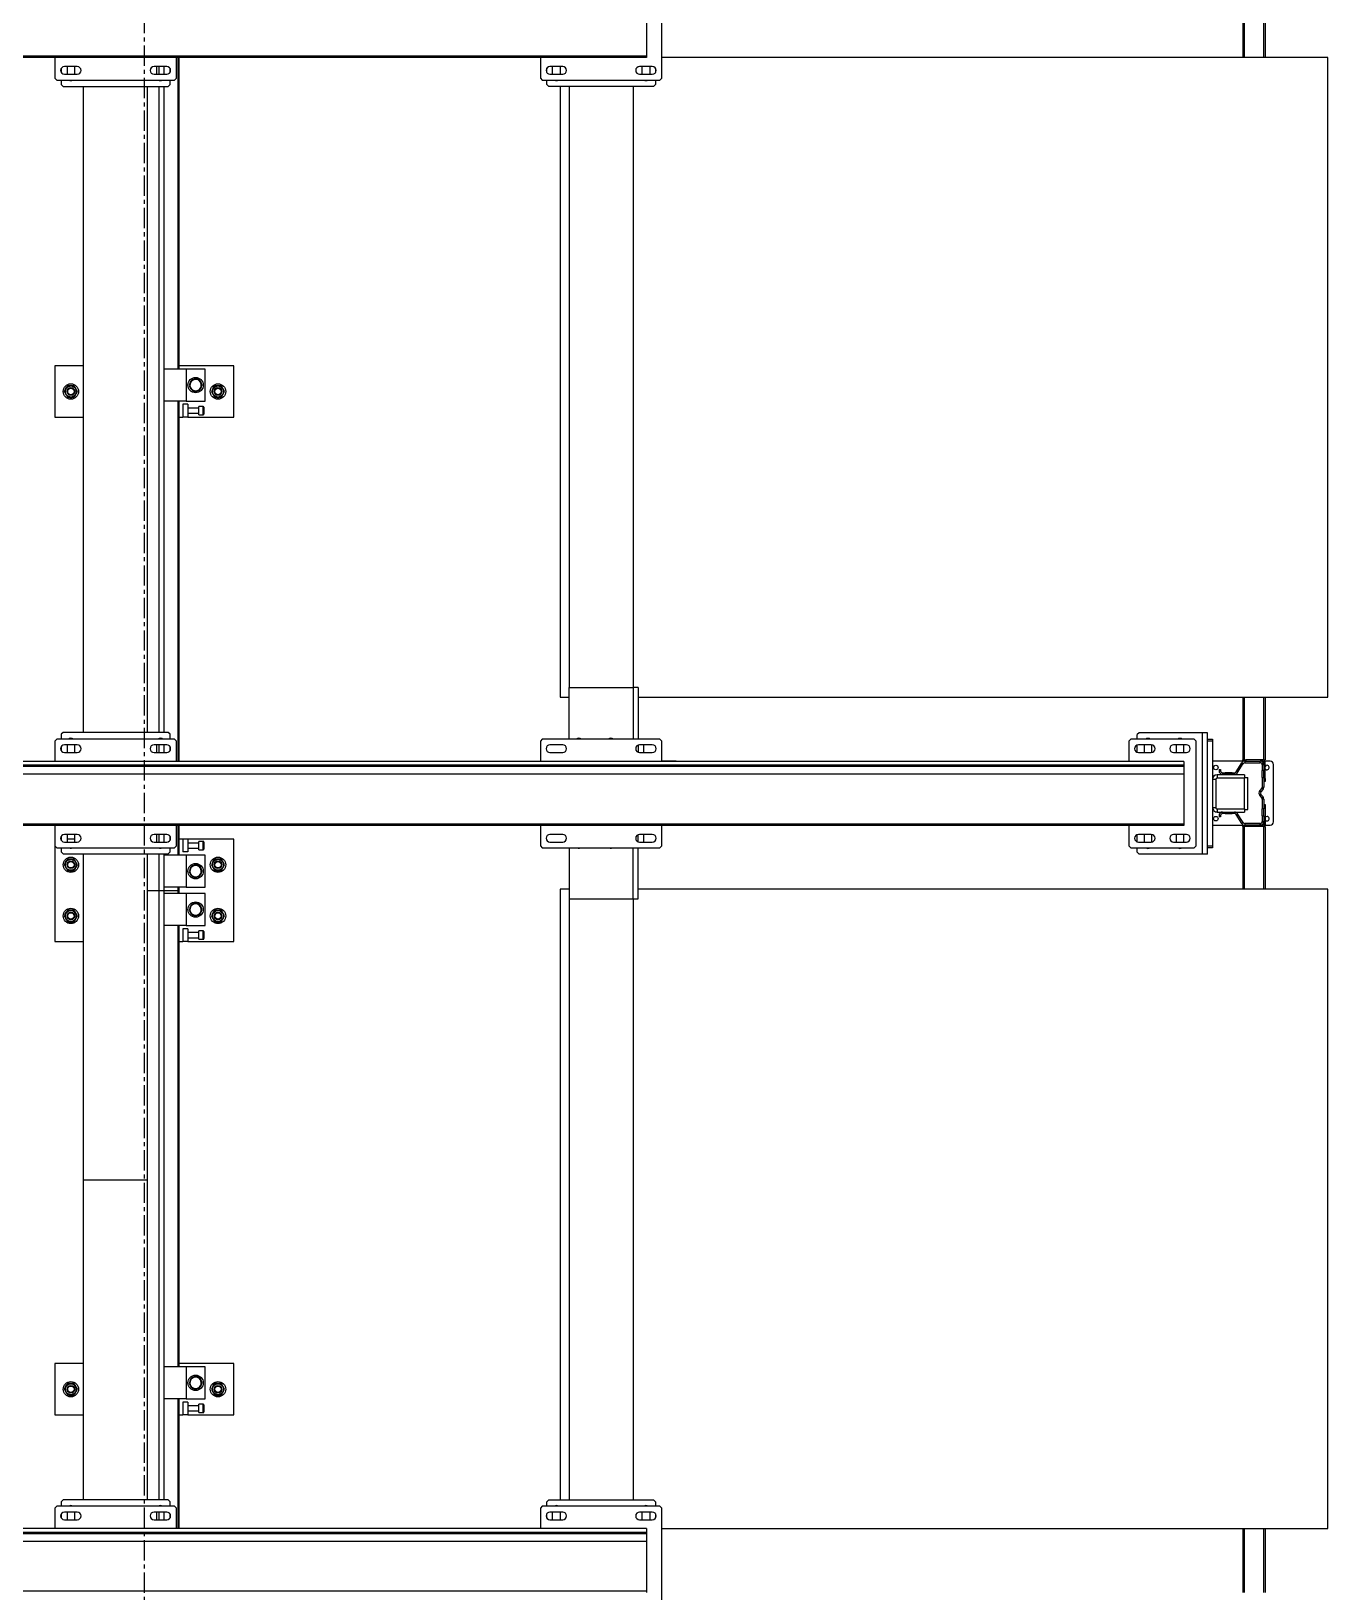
# Model space of a CAD drawing. Header units: millimetres. Extents: x 6622 to 532820, y 3370 to 359312.
# Drawn here: x 462973 to 465000, y 283241 to 285681 of the extents above; entities that cross this region are included whole.
import ezdxf

# ---------------------------------------------------------------- set-up
doc = ezdxf.new("R2010")
doc.units = ezdxf.units.MM
doc.linetypes.add('CENTER', pattern=[50.8, 31.75, -6.35, 6.35, -6.35])

# ---------------------------------------------------------------- blocks, each defined once
blk = doc.blocks.new('A$C6F3A12F4')
at = {"color": 2, "linetype": 'Continuous', "lineweight": 25}
for p, q in [((28985.2, 3700), (28985.2, 2659)), ((29985.2, 3700), (28985.2, 3700)), ((29985.2, 2622.1), (29985.2, 3700)), ((30285.2, 3700), (30285.2, 2622.1)), ((31285.2, 3700), (30285.2, 3700)), ((31285.2, 2659), (31285.2, 3700)), ((30180.2, 3615), (30090.2, 3615)), ((28885.2, 3602), (28985.2, 3602)), ((28885.2, 3599.5), (28985.2, 3599.5)), ((29985.2, 3602), (30083.2, 3602)), ((29985.2, 3599.5), (30083.2, 3599.5)), ((30083.2, 3599.5), (30083.2, 3602)), ((30083.2, 3599), (30083.2, 3599.5)), ((30085.2, 3599), (30083.2, 3599)), ((30083.2, 3599), (30083.2, 3572)), ((30085.2, 3610), (30085.2, 3601.8)), ((30085.2, 3599), (30085.2, 3594.5)), ((30087.7, 3594.5), (30085.2, 3594.5)), ((30085.2, 3570.1), (30085.2, 3594.5)), ((30086.2, 3602), (30086.2, 3600)), ((30112.2, 3602), (30086.2, 3602)), ((30090.7, 3600), (30086.2, 3600)), ((30087.7, 3570.1), (30087.7, 3594.5)), ((30090.7, 3600), (30090.7, 3597.5)), ((30090.7, 3600), (30099.8, 3600)), ((30090.7, 3597.5), (30099.8, 3597.5)), ((30099.8, 3600), (30099.8, 3597.5)), ((30110.6, 3600), (30099.8, 3600)), ((30110.6, 3597.5), (30099.8, 3597.5)), ((30110.6, 3597.5), (30110.6, 3600)), ((30110.6, 3600), (30125.8, 3600)), ((30110.6, 3597.5), (30125.8, 3597.5)), ((30112.2, 3600), (30112.2, 3602)), ((30112.2, 3602), (30117.2, 3602)), ((30117.2, 3602), (30117.2, 3600)), ((30125.8, 3597.5), (30125.8, 3600)), ((30129.2, 3598.8), (30127.6, 3596.8)), ((30127.6, 3596.8), (30131.8, 3593.5)), ((30129.2, 3598.8), (30133.3, 3595.5)), ((30131.8, 3593.5), (30133.3, 3595.5)), ((30137.1, 3595.5), (30141.2, 3598.8)), ((30137.1, 3595.5), (30138.6, 3593.5)), ((30138.6, 3593.5), (30142.8, 3596.8)), ((30142.8, 3596.8), (30141.2, 3598.8)), ((30144.6, 3600), (30144.6, 3597.5)), ((30144.6, 3600), (30159.8, 3600)), ((30144.6, 3597.5), (30159.8, 3597.5)), ((30153.2, 3600), (30153.2, 3602)), ((30153.2, 3602), (30158.2, 3602)), ((30158.2, 3602), (30158.2, 3600)), ((30158.2, 3602), (30184.2, 3602)), ((30159.8, 3600), (30159.8, 3597.5)), ((30170.6, 3600), (30159.8, 3600)), ((30170.6, 3597.5), (30159.8, 3597.5)), ((30170.6, 3600), (30179.7, 3600)), ((30170.6, 3597.5), (30170.6, 3600)), ((30170.6, 3597.5), (30179.7, 3597.5)), ((30179.7, 3600), (30184.2, 3600)), ((30179.7, 3597.5), (30179.7, 3600)), ((30185.2, 3594.5), (30182.7, 3594.5)), ((30182.7, 3594.5), (30182.7, 3570.1)), ((30184.2, 3600), (30184.2, 3602)), ((30185.2, 3601.8), (30185.2, 3610)), ((30187.2, 3599), (30185.2, 3599)), ((30185.2, 3599), (30185.2, 3594.5)), ((30185.2, 3594.5), (30185.2, 3570.1)), ((30187.2, 3599.5), (30187.2, 3602)), ((30187.2, 3602), (30285.2, 3602)), ((30187.2, 3599), (30187.2, 3599.5)), ((30187.2, 3599.5), (30285.2, 3599.5)), ((30187.2, 3599), (30187.2, 3572)), ((31285.2, 3602), (31385.2, 3602)), ((31285.2, 3599.5), (31385.2, 3599.5)), ((28885.2, 3569.5), (28985.2, 3569.5)), ((28885.2, 3567), (28985.2, 3567)), ((29985.2, 3569.5), (30083.2, 3569.5)), ((29985.2, 3567), (30083.2, 3567)), ((30083.2, 3572), (30085.2, 3572)), ((30083.2, 3567), (30083.2, 3572)), ((30085.2, 3567), (30083.2, 3567)), ((30085.2, 3570.1), (30085.2, 3567)), ((30085.2, 3570.1), (30087.7, 3570.1)), ((30085.2, 3567), (30085.2, 3520)), ((30089.1, 3567.5), (30087.8, 3565.4)), ((30101.8, 3556.9), (30087.8, 3565.4)), ((30103.1, 3559), (30089.1, 3567.5)), ((30106.7, 3569.9), (30111.7, 3569.9)), ((30106.7, 3569.9), (30106.7, 3526.9)), ((30160.7, 3574.9), (30110.7, 3574.9)), ((30110.7, 3569.9), (30110.7, 3574.9)), ((30160.7, 3569.9), (30110.7, 3569.9)), ((30111.7, 3569.9), (30111.7, 3526.9)), ((30159.7, 3526.9), (30159.7, 3569.9)), ((30159.7, 3569.9), (30164.7, 3569.9)), ((30160.7, 3569.9), (30160.7, 3574.9)), ((30164.7, 3526.9), (30164.7, 3569.9)), ((30181.3, 3567.5), (30167.3, 3559)), ((30182.6, 3565.4), (30168.6, 3556.9)), ((30182.6, 3565.4), (30181.3, 3567.5)), ((30182.7, 3570.1), (30185.2, 3570.1)), ((30185.2, 3572), (30187.2, 3572)), ((30185.2, 3567), (30185.2, 3570.1)), ((30187.2, 3567), (30185.2, 3567)), ((30185.2, 3520), (30185.2, 3567)), ((30187.2, 3572), (30187.2, 3567)), ((30187.2, 3569.5), (30285.2, 3569.5)), ((30187.2, 3567), (30285.2, 3567)), ((31285.2, 3569.5), (31385.2, 3569.5)), ((31285.2, 3567), (31385.2, 3567)), ((30101.8, 3556.9), (30103.1, 3559)), ((30105.7, 3554.3), (30103.2, 3554.3)), ((30103.2, 3550.3), (30103.2, 3554.3)), ((30105.7, 3550.3), (30103.2, 3550.3)), ((30103.2, 3550.3), (30103.2, 3539.5)), ((30103.2, 3539.5), (30105.7, 3539.5)), ((30103.2, 3535.5), (30103.2, 3539.5)), ((30105.7, 3550.3), (30105.7, 3554.3)), ((30105.7, 3550.3), (30105.7, 3539.5)), ((30105.7, 3535.5), (30105.7, 3539.5)), ((30167.2, 3554.3), (30164.7, 3554.3)), ((30167.2, 3550.3), (30164.7, 3550.3)), ((30164.7, 3539.5), (30167.2, 3539.5)), ((30167.2, 3554.3), (30167.2, 3550.3)), ((30167.2, 3539.5), (30167.2, 3550.3)), ((30167.2, 3539.5), (30167.2, 3535.5)), ((30167.3, 3559), (30168.6, 3556.9)), ((30050.7, 3511.9), (30050.7, 3519.9)), ((30050.7, 3519.9), (30053.7, 3519.9)), ((30053.7, 3519.9), (30053.7, 3511.9)), ((30053.7, 3519.9), (30217.7, 3519.9)), ((30098.2, 3530), (30098.2, 3532.5)), ((30098.2, 3532.5), (30100.2, 3532.5)), ((30098.2, 3530), (30100.2, 3530)), ((30100.2, 3530), (30100.2, 3532.5)), ((30103.2, 3535.5), (30105.7, 3535.5)), ((30106.7, 3526.9), (30111.7, 3526.9)), ((30113.7, 3524.9), (30113.7, 3519.9)), ((30113.7, 3524.9), (30157.7, 3524.9)), ((30157.7, 3519.9), (30157.7, 3524.9)), ((30159.7, 3526.9), (30164.7, 3526.9)), ((30164.7, 3535.5), (30167.2, 3535.5)), ((30170.2, 3532.5), (30170.2, 3530)), ((30170.2, 3532.5), (30172.2, 3532.5)), ((30170.2, 3530), (30172.2, 3530)), ((30172.2, 3532.5), (30172.2, 3530)), ((30217.7, 3511.9), (30217.7, 3519.9)), ((30217.7, 3519.9), (30220.7, 3519.9)), ((30220.7, 3519.9), (30220.7, 3511.9)), ((30230.7, 3511.9), (30040.7, 3511.9)), ((30040.7, 3511.9), (30040.7, 3503.9)), ((30040.7, 3503.9), (30040.7, 3404.9)), ((30230.7, 3503.9), (30040.7, 3503.9)), ((30053.7, 3494), (30050.7, 3491)), ((30050.7, 3491), (30050.7, 3392)), ((30217.7, 3494), (30053.7, 3494)), ((30220.7, 3491), (30217.7, 3494)), ((30220.7, 3392), (30220.7, 3491)), ((30230.7, 3511.9), (30230.7, 3503.9)), ((30230.7, 3503.9), (30230.7, 3404.9)), ((30059.7, 3479), (30059.7, 3459)), ((30071.7, 3474.9), (30059.7, 3474.9)), ((30071.7, 3459), (30071.7, 3479)), ((30085.7, 3475), (30085.7, 225)), ((30085.7, 3475), (30091.1, 3475)), ((30091.1, 225), (30091.1, 3475)), ((30091.1, 3475), (30093.7, 3475)), ((30093.7, 3475), (30093.7, 225)), ((30093.7, 3475), (30105.7, 3475)), ((30105.7, 3475), (30105.7, 225)), ((30105.7, 3475), (30183.1, 3475)), ((30183.1, 225), (30183.1, 3475)), ((30183.1, 3475), (30185.7, 3475)), ((30185.7, 3475), (30185.7, 225)), ((30199.7, 3479), (30199.7, 3459)), ((30211.7, 3474.9), (30199.7, 3474.9)), ((30211.7, 3459), (30211.7, 3479)), ((30059.7, 3462.9), (30071.7, 3462.9)), ((30199.7, 3462.9), (30211.7, 3462.9)), ((30059.7, 3424), (30059.7, 3404)), ((30071.6, 3424.9), (30059.8, 3424.9)), ((30071.7, 3404), (30071.7, 3424)), ((30199.7, 3424), (30199.7, 3404)), ((30211.6, 3424.9), (30199.8, 3424.9)), ((30211.7, 3404), (30211.7, 3424)), ((30040.7, 3404.9), (30043.7, 3401.9)), ((30050.7, 3401.9), (30043.7, 3401.9)), ((30050.7, 3392), (30053.7, 3389)), ((30059.7, 3412.9), (30071.7, 3412.9)), ((30071.3, 3401.9), (30060.1, 3401.9)), ((30199.7, 3412.9), (30211.7, 3412.9)), ((30211.3, 3401.9), (30200.1, 3401.9)), ((30217.7, 3389), (30220.7, 3392)), ((30227.7, 3401.9), (30220.7, 3401.9)), ((30227.7, 3401.9), (30230.7, 3404.9)), ((30053.7, 3389), (30085.7, 3389)), ((30185.7, 3389), (30217.7, 3389)), ((30085.2, 2680), (30085.2, 2659)), ((29017.2, 2659), (28853.2, 2659)), ((28999.2, 2644), (28999.2, 2624)), ((28999.2, 2640.1), (29011.2, 2640.1)), ((29002, 2649.1), (29008.4, 2649.1)), ((29011.2, 2624), (29011.2, 2644)), ((29020.2, 2656), (29017.2, 2659)), ((29020.2, 2472), (29020.2, 2656)), ((29020.2, 2649.1), (29027.2, 2649.1)), ((29030.2, 2646.1), (29027.2, 2649.1)), ((29030.2, 2646.1), (29030.2, 2482.1)), ((30053.7, 2659), (30050.7, 2656)), ((30050.7, 2656), (30050.7, 2472)), ((30085.7, 2659), (30053.7, 2659)), ((30059.7, 2644), (30059.7, 2624)), ((30071.7, 2624), (30071.7, 2644)), ((30217.7, 2659), (30185.7, 2659)), ((30199.7, 2644), (30199.7, 2624)), ((30211.7, 2624), (30211.7, 2644)), ((30220.7, 2656), (30217.7, 2659)), ((30220.7, 2472), (30220.7, 2656)), ((31243.2, 2649.1), (31240.2, 2646.1)), ((31240.2, 2482.1), (31240.2, 2646.1)), ((31243.2, 2649.1), (31250.2, 2649.1)), ((31253.2, 2659), (31250.2, 2656)), ((31250.2, 2656), (31250.2, 2472)), ((31417.2, 2659), (31253.2, 2659)), ((31259.2, 2644), (31259.2, 2624)), ((31259.2, 2640.1), (31271.2, 2640.1)), ((31262, 2649.1), (31268.4, 2649.1)), ((31271.2, 2624), (31271.2, 2644)), ((28905.2, 2635), (28982.6, 2635)), ((28982.6, 1065), (28982.6, 2635)), ((28982.6, 2635), (28985.2, 2635)), ((28985.2, 2635), (28985.2, 1065)), ((29011.2, 2628.1), (28999.2, 2628.1)), ((29030.2, 2614.1), (29970.2, 2614.1)), ((29970.2, 2622.1), (29970.2, 2614.1)), ((29970.2, 2622.1), (30050.7, 2622.1)), ((29970.2, 2614.1), (30050.7, 2614.1)), ((29970.2, 2514.1), (29970.2, 2614.1)), ((30059.7, 2630.1), (30071.7, 2630.1)), ((30060, 2622.1), (30071.4, 2622.1)), ((30199.7, 2630.1), (30211.7, 2630.1)), ((30211.4, 2622.1), (30200, 2622.1)), ((30300.2, 2622.1), (30220.7, 2622.1)), ((30300.2, 2614.1), (30220.7, 2614.1)), ((30300.2, 2614.1), (30300.2, 2622.1)), ((30300.2, 2514.1), (30300.2, 2614.1)), ((30300.2, 2614.1), (31240.2, 2614.1)), ((31271.2, 2628.1), (31259.2, 2628.1)), ((31285.2, 2635), (31285.2, 1065)), ((31285.2, 2635), (31290.6, 2635)), ((31290.6, 1065), (31290.6, 2635)), ((31290.6, 2635), (31293.2, 2635)), ((31293.2, 2635), (31293.2, 1065)), ((31293.2, 2635), (31305.2, 2635)), ((31305.2, 2635), (31305.2, 1065)), ((31305.2, 2635), (31382.6, 2635)), ((31382.6, 1065), (31382.6, 2635)), ((31382.6, 2635), (31385.2, 2635)), ((29030.2, 2514.1), (29970.2, 2514.1)), ((30050.7, 2514.1), (29970.2, 2514.1)), ((29985.2, 2500), (29985.2, 2514.1)), ((30220.7, 2514.1), (30300.2, 2514.1)), ((30285.2, 2514.1), (30285.2, 2500)), ((30300.2, 2514.1), (31240.2, 2514.1)), ((28999.2, 2504), (28999.2, 2484)), ((28999.2, 2500.1), (29011.2, 2500.1)), ((28999.2, 2500), (29011.2, 2500)), ((29011.2, 2484), (29011.2, 2504)), ((29030.2, 2500), (29985.2, 2500)), ((30059.7, 2504), (30059.7, 2484)), ((30071.7, 2484), (30071.7, 2504)), ((30199.7, 2504), (30199.7, 2484)), ((30211.7, 2484), (30211.7, 2504)), ((30285.2, 2500), (31240.2, 2500)), ((31259.2, 2504), (31259.2, 2484)), ((31259.2, 2500.1), (31271.2, 2500.1)), ((31259.2, 2500), (31271.2, 2500)), ((31271.2, 2484), (31271.2, 2504)), ((28985.2, 2469), (29017.2, 2469)), ((29011.2, 2488.1), (28999.2, 2488.1)), ((29008.7, 2479.1), (29001.7, 2479.1)), ((29017.2, 2469), (29020.2, 2472)), ((29027.2, 2479.1), (29020.2, 2479.1)), ((29027.2, 2479.1), (29030.2, 2482.1)), ((30050.7, 2472), (30053.7, 2469)), ((30053.7, 2469), (30085.7, 2469)), ((30185.7, 2469), (30217.7, 2469)), ((30217.7, 2469), (30220.7, 2472)), ((31240.2, 2482.1), (31243.2, 2479.1)), ((31250.2, 2479.1), (31243.2, 2479.1)), ((31250.2, 2472), (31253.2, 2469)), ((31253.2, 2469), (31285.2, 2469)), ((31271.2, 2488.1), (31259.2, 2488.1)), ((31268.7, 2479.1), (31261.7, 2479.1)), ((29547.2, 1990), (29467.2, 1990)), ((29467.2, 1990), (29467.2, 1904)), ((29547.2, 1918), (29547.2, 1990)), ((30207.2, 1990), (30207.2, 1918)), ((30367.2, 1990), (30207.2, 1990)), ((30367.2, 1918), (30367.2, 1990)), ((31027.2, 1990), (31027.2, 1904)), ((31107.2, 1990), (31027.2, 1990)), ((31107.2, 1918), (31107.2, 1990)), ((29516.7, 1965), (29516.2, 1965)), ((29516.6, 1963.2), (29516.2, 1963.2)), ((29516.3, 1962.2), (29516.6, 1963.2)), ((30256.8, 1965), (30256.2, 1965)), ((30256.6, 1963.2), (30256.2, 1963.2)), ((30256.3, 1962.2), (30256.6, 1963.2)), ((30336.8, 1965), (30336.2, 1965)), ((30336.6, 1963.2), (30336.2, 1963.2)), ((30336.3, 1962.2), (30336.6, 1963.2)), ((31076.8, 1965), (31076.2, 1965)), ((31076.6, 1963.2), (31076.2, 1963.2)), ((31076.3, 1962.2), (31076.6, 1963.2)), ((29522.2, 1945), (29472.2, 1945)), ((29472.2, 1945), (29472.2, 1915)), ((29492.2, 1937.3), (29488, 1934.4)), ((29496.4, 1940.2), (29492.2, 1937.3)), ((29501, 1938), (29496.4, 1940.2)), ((29505.7, 1935.8), (29501, 1938)), ((29506.8, 1930), (29506.1, 1930)), ((29506.6, 1928.2), (29506.2, 1928.2)), ((29506.4, 1927.4), (29506.6, 1928.2)), ((29522.2, 1915), (29522.2, 1945)), ((29530.7, 1942), (29530.7, 1935)), ((29543.7, 1942), (29530.7, 1942)), ((29543.7, 1935), (29530.7, 1935)), ((29531.7, 1943), (29542.7, 1943)), ((29533.2, 1935), (29533.2, 1918)), ((29541.2, 1918), (29541.2, 1935)), ((29543.7, 1935), (29543.7, 1942)), ((30210.7, 1942), (30210.7, 1935)), ((30223.7, 1942), (30210.7, 1942)), ((30223.7, 1935), (30210.7, 1935)), ((30211.7, 1943), (30222.7, 1943)), ((30213.2, 1935), (30213.2, 1918)), ((30221.2, 1918), (30221.2, 1935)), ((30223.7, 1935), (30223.7, 1942)), ((30282.2, 1945), (30232.2, 1945)), ((30232.2, 1945), (30232.2, 1915)), ((30252.2, 1937.3), (30248, 1934.4)), ((30256.4, 1940.2), (30252.2, 1937.3)), ((30261, 1938), (30256.4, 1940.2)), ((30265.7, 1935.8), (30261, 1938)), ((30266.7, 1930), (30266.1, 1930)), ((30266.6, 1928.2), (30266.2, 1928.2)), ((30266.4, 1927.4), (30266.6, 1928.2)), ((30282.2, 1915), (30282.2, 1945)), ((30342.2, 1945), (30292.2, 1945)), ((30292.2, 1945), (30292.2, 1915)), ((30312.2, 1937.3), (30308, 1934.4)), ((30316.4, 1940.2), (30312.2, 1937.3)), ((30321, 1938), (30316.4, 1940.2)), ((30325.6, 1935.8), (30321, 1938)), ((30326.8, 1930), (30326.1, 1930)), ((30326.6, 1928.2), (30326.2, 1928.2)), ((30326.4, 1927.4), (30326.6, 1928.2)), ((30342.2, 1915), (30342.2, 1945)), ((30350.7, 1942), (30350.7, 1935)), ((30363.7, 1942), (30350.7, 1942)), ((30363.7, 1935), (30350.7, 1935)), ((30351.7, 1943), (30362.7, 1943)), ((30353.2, 1935), (30353.2, 1918)), ((30361.2, 1918), (30361.2, 1935)), ((30363.7, 1935), (30363.7, 1942)), ((31082.2, 1945), (31032.2, 1945)), ((31032.2, 1945), (31032.2, 1915)), ((31052.2, 1937.3), (31048, 1934.4)), ((31056.4, 1940.2), (31052.2, 1937.3)), ((31061, 1938), (31056.4, 1940.2)), ((31065.6, 1935.8), (31061, 1938)), ((31066.8, 1930), (31066.1, 1930)), ((31066.6, 1928.2), (31066.2, 1928.2)), ((31066.4, 1927.4), (31066.6, 1928.2)), ((31082.2, 1915), (31082.2, 1945)), ((31090.7, 1942), (31090.7, 1935)), ((31103.7, 1942), (31090.7, 1942)), ((31103.7, 1935), (31090.7, 1935)), ((31091.7, 1943), (31102.7, 1943)), ((31093.2, 1935), (31093.2, 1918)), ((31101.2, 1918), (31101.2, 1935)), ((31103.7, 1935), (31103.7, 1942)), ((28985.2, 1904), (29472.2, 1904)), ((29472.2, 1915), (29472.2, 1880.2)), ((29472.2, 1915), (29522.2, 1915)), ((29488.8, 1924.2), (29493.4, 1922)), ((29493.4, 1922), (29498, 1919.8)), ((29498, 1919.8), (29502.2, 1922.7)), ((29502.2, 1922.7), (29506.4, 1925.6)), ((29522.2, 1915), (29522.2, 1880.2)), ((29522.2, 1904), (30085.7, 1904)), ((29527.2, 1918), (29527.2, 1910)), ((29527.2, 1918), (29547.2, 1918)), ((29527.2, 1910), (29547.2, 1910)), ((29547.2, 1918), (29547.2, 1910)), ((29547.2, 1904), (29547.2, 1910)), ((30185.7, 1904), (30232.2, 1904)), ((30207.2, 1918), (30207.2, 1910)), ((30207.2, 1918), (30227.2, 1918)), ((30207.2, 1910), (30207.2, 1904)), ((30207.2, 1910), (30227.2, 1910)), ((30227.2, 1918), (30227.2, 1910)), ((30232.2, 1915), (30232.2, 1880.2)), ((30232.2, 1915), (30282.2, 1915)), ((30248.7, 1924.2), (30253.4, 1922)), ((30253.4, 1922), (30258, 1919.8)), ((30258, 1919.8), (30262.2, 1922.7)), ((30262.2, 1922.7), (30266.4, 1925.6)), ((30282.2, 1915), (30282.2, 1880.2)), ((30282.2, 1904), (30287.2, 1904)), ((30287.2, 1904), (30292.2, 1904)), ((30287.2, 1902.7), (30287.2, 1904)), ((30292.2, 1915), (30342.2, 1915)), ((30292.2, 1915), (30292.2, 1880.2)), ((30308.8, 1924.2), (30313.4, 1922)), ((30313.4, 1922), (30318, 1919.8)), ((30318, 1919.8), (30322.2, 1922.7)), ((30322.2, 1922.7), (30326.4, 1925.6)), ((30342.2, 1915), (30342.2, 1880.2)), ((30342.2, 1904), (31032.2, 1904)), ((30347.2, 1918), (30367.2, 1918)), ((30347.2, 1918), (30347.2, 1910)), ((30347.2, 1910), (30367.2, 1910)), ((30367.2, 1918), (30367.2, 1910)), ((30367.2, 1904), (30367.2, 1910)), ((31032.2, 1915), (31032.2, 1880.2)), ((31032.2, 1915), (31082.2, 1915)), ((31048.8, 1924.2), (31053.4, 1922)), ((31053.4, 1922), (31058, 1919.8)), ((31058, 1919.8), (31062.2, 1922.7)), ((31062.2, 1922.7), (31066.4, 1925.6)), ((31082.2, 1915), (31082.2, 1880.2)), ((31082.2, 1904), (31285.2, 1904)), ((31087.2, 1918), (31087.2, 1910)), ((31087.2, 1918), (31107.2, 1918)), ((31087.2, 1910), (31107.2, 1910)), ((31107.2, 1918), (31107.2, 1910)), ((31107.2, 1904), (31107.2, 1910)), ((29472.2, 1902.7), (28985.2, 1902.7)), ((29017.2, 1900), (28985.2, 1900)), ((28999.2, 1885), (28999.2, 1865)), ((29011.2, 1881), (28999.2, 1881)), ((28999.2, 1880.2), (29011.2, 1880.2)), ((29008.5, 1890), (29001.9, 1890)), ((29011.2, 1865), (29011.2, 1885)), ((29020.2, 1897), (29017.2, 1900)), ((29020.2, 1713), (29020.2, 1897)), ((29027.2, 1890), (29020.2, 1890)), ((29030.2, 1887), (29027.2, 1890)), ((29030.2, 1723), (29030.2, 1887)), ((29030.2, 1880.2), (30040.2, 1880.2)), ((30085.7, 1902.7), (29522.2, 1902.7)), ((30043.2, 1890), (30040.2, 1887)), ((30040.2, 1887), (30040.2, 1723)), ((30050.7, 1890), (30043.2, 1890)), ((30053.7, 1900), (30050.7, 1897)), ((30050.7, 1897), (30050.7, 1713)), ((30085.7, 1900), (30053.7, 1900)), ((30059.7, 1885), (30059.7, 1865)), ((30071.7, 1881), (30059.7, 1881)), ((30059.7, 1880.2), (30071.7, 1880.2)), ((30069, 1890), (30062.4, 1890)), ((30071.7, 1865), (30071.7, 1885)), ((30232.2, 1902.7), (30185.7, 1902.7)), ((30217.7, 1900), (30185.7, 1900)), ((30199.7, 1885), (30199.7, 1865)), ((30211.7, 1881), (30199.7, 1881)), ((30199.7, 1880.2), (30211.7, 1880.2)), ((30209, 1890), (30202.4, 1890)), ((30211.7, 1865), (30211.7, 1885)), ((30220.7, 1897), (30217.7, 1900)), ((30220.7, 1713), (30220.7, 1897)), ((30227.2, 1890), (30220.7, 1890)), ((30230.2, 1887), (30227.2, 1890)), ((30230.2, 1723), (30230.2, 1887)), ((30230.2, 1880.2), (30287.2, 1880.2)), ((30292.2, 1902.7), (30282.2, 1902.7)), ((30287.2, 1880.2), (30287.2, 1902.7)), ((30287.2, 1880.2), (31240.2, 1880.2)), ((30287.2, 1872.8), (30287.2, 1880.2)), ((31032.2, 1902.7), (30342.2, 1902.7)), ((31285.2, 1902.7), (31082.2, 1902.7)), ((31243.2, 1890), (31240.2, 1887)), ((31240.2, 1887), (31240.2, 1723)), ((31250.2, 1890), (31243.2, 1890)), ((31253.2, 1900), (31250.2, 1897)), ((31250.2, 1897), (31250.2, 1713)), ((31285.2, 1900), (31253.2, 1900)), ((31259.2, 1885), (31259.2, 1865)), ((31271.2, 1881), (31259.2, 1881)), ((31259.2, 1880.2), (31271.2, 1880.2)), ((31268.5, 1890), (31261.9, 1890)), ((31271.2, 1865), (31271.2, 1885)), ((29011.2, 1872.8), (28999.2, 1872.8)), ((28999.2, 1869), (29011.2, 1869)), ((29020.8, 1872.8), (29020.2, 1872.8)), ((30040.2, 1872.8), (29030.2, 1872.8)), ((30040.2, 1855), (29030.2, 1855)), ((30050.7, 1872.8), (30049.6, 1872.8)), ((30071.7, 1872.8), (30059.7, 1872.8)), ((30059.7, 1869), (30071.7, 1869)), ((30211.7, 1872.8), (30199.7, 1872.8)), ((30199.7, 1869), (30211.7, 1869)), ((30220.8, 1872.8), (30220.7, 1872.8)), ((31240.2, 1872.8), (30230.2, 1872.8)), ((30740.2, 1855), (30230.2, 1855)), ((30287.2, 1855), (30287.2, 1872.8)), ((30740.2, 1855), (30740.2, 1755)), ((31240.2, 1855), (30740.2, 1855)), ((31250.2, 1872.8), (31249.6, 1872.8)), ((31271.2, 1872.8), (31259.2, 1872.8)), ((31259.2, 1869), (31271.2, 1869)), ((28999.2, 1745), (28999.2, 1725)), ((29011.2, 1741), (28999.2, 1741)), ((29011.2, 1725), (29011.2, 1745)), ((30040.2, 1755), (29030.2, 1755)), ((29467.2, 1755), (29467.2, 1710)), ((29516.7, 1735), (29516.2, 1735)), ((29516.6, 1733.2), (29516.2, 1733.2)), ((29516.3, 1732.2), (29516.6, 1733.2)), ((29547.2, 1710), (29547.2, 1755)), ((30059.7, 1745), (30059.7, 1725)), ((30071.7, 1741), (30059.7, 1741)), ((30071.7, 1725), (30071.7, 1745)), ((30199.7, 1745), (30199.7, 1725)), ((30211.7, 1741), (30199.7, 1741)), ((30207.2, 1741), (30207.2, 1729)), ((30211.7, 1725), (30211.7, 1745)), ((30740.2, 1755), (30230.2, 1755)), ((30256.8, 1735), (30256.2, 1735)), ((30256.6, 1733.2), (30256.2, 1733.2)), ((30256.3, 1732.2), (30256.6, 1733.2)), ((30336.8, 1735), (30336.2, 1735)), ((30336.6, 1733.2), (30336.2, 1733.2)), ((30336.3, 1732.2), (30336.6, 1733.2)), ((30367.2, 1710), (30367.2, 1755)), ((31240.2, 1755), (30740.2, 1755)), ((31027.2, 1755), (31027.2, 1710)), ((31076.8, 1735), (31076.2, 1735)), ((31076.6, 1733.2), (31076.2, 1733.2)), ((31076.3, 1732.2), (31076.6, 1733.2)), ((31107.2, 1710), (31107.2, 1755)), ((31259.2, 1745), (31259.2, 1725)), ((31271.2, 1741), (31259.2, 1741)), ((31271.2, 1725), (31271.2, 1745)), ((28985.2, 1710), (29017.2, 1710)), ((28999.2, 1729), (29011.2, 1729)), ((29001.9, 1720), (29008.5, 1720)), ((29017.2, 1710), (29020.2, 1713)), ((29020.2, 1720), (29027.2, 1720)), ((29027.2, 1720), (29030.2, 1723)), ((29467.2, 1710), (29547.2, 1710)), ((30040.2, 1723), (30043.2, 1720)), ((30043.2, 1720), (30050.7, 1720)), ((30050.7, 1713), (30053.7, 1710)), ((30053.7, 1710), (30085.7, 1710)), ((30059.7, 1729), (30071.7, 1729)), ((30062.4, 1720), (30069, 1720)), ((30185.7, 1710), (30217.7, 1710)), ((30199.7, 1729), (30211.7, 1729)), ((30202.4, 1720), (30209, 1720)), ((30207.2, 1720), (30207.2, 1719.2)), ((30217.7, 1710), (30220.7, 1713)), ((30217.7, 1710), (30367.2, 1710)), ((30220.7, 1720), (30227.2, 1720)), ((30227.2, 1720), (30230.2, 1723)), ((31027.2, 1710), (31107.2, 1710)), ((31240.2, 1723), (31243.2, 1720)), ((31243.2, 1720), (31250.2, 1720)), ((31250.2, 1713), (31253.2, 1710)), ((31253.2, 1710), (31285.2, 1710)), ((31259.2, 1729), (31271.2, 1729)), ((31261.9, 1720), (31268.5, 1720))]:
    blk.add_line(p, q, dxfattribs=at)
at = {"color": 2, "linetype": 'Continuous', "lineweight": 25, "flags": 128}
for points in [[(29516.7, 1965), (29516.6, 1966.9), (29516.3, 1967.9)], [(30256.8, 1965), (30256.6, 1966.9), (30256.3, 1967.9)], [(30336.8, 1965), (30336.6, 1966.9), (30336.3, 1967.9)], [(31076.8, 1965), (31076.6, 1966.9), (31076.3, 1967.9)], [(29516.7, 1735), (29516.6, 1736.9), (29516.3, 1737.9)], [(30256.8, 1735), (30256.6, 1736.9), (30256.3, 1737.9)], [(30336.8, 1735), (30336.6, 1736.9), (30336.3, 1737.9)], [(31076.8, 1735), (31076.6, 1736.9), (31076.3, 1737.9)]]:
    blk.add_lwpolyline(points, dxfattribs=at)
at = {"color": 2, "linetype": 'Continuous', "lineweight": 25}
for centre, radius in [((30095.2, 3525), 3.5), ((30175.2, 3525), 3.5), ((29507.2, 1965), 12), ((30247.2, 1965), 12), ((30327.2, 1965), 12), ((31067.2, 1965), 12), ((29507.2, 1965), 8.62), ((29507.2, 1965), 6), ((29507.2, 1965), 5), ((30247.2, 1965), 8.62), ((30247.2, 1965), 6), ((30247.2, 1965), 5), ((30327.2, 1965), 8.62), ((30327.2, 1965), 6), ((30327.2, 1965), 5), ((31067.2, 1965), 8.63), ((31067.2, 1965), 6), ((31067.2, 1965), 5), ((29497.2, 1930), 12), ((30257.2, 1930), 12), ((30317.2, 1930), 12), ((31057.2, 1930), 12), ((29507.2, 1735), 12), ((29507.2, 1735), 8.62), ((29507.2, 1735), 6), ((29507.2, 1735), 5), ((30247.2, 1735), 12), ((30247.2, 1735), 8.62), ((30247.2, 1735), 6), ((30247.2, 1735), 5), ((30327.2, 1735), 12), ((30327.2, 1735), 8.62), ((30327.2, 1735), 6), ((30327.2, 1735), 5), ((31067.2, 1735), 12), ((31067.2, 1735), 8.62), ((31067.2, 1735), 6), ((31067.2, 1735), 5)]:
    blk.add_circle(centre, radius, dxfattribs=at)
for centre, radius, start, end in [((30090.2, 3610), 5, 90, 180), ((30180.2, 3610), 5, 0, 90), ((30086.2, 3599), 3, 90, 180), ((30086.2, 3599), 1, 90, 180), ((30090.7, 3594.5), 5.5, 90, 180), ((30090.7, 3594.5), 3, 90, 180), ((30095.2, 3605), 3.5, 301.0027, 180), ((30095.2, 3605), 3.5, 180, 238.9973), ((30125.8, 3594.5), 5.5, 51.3402, 90), ((30125.8, 3594.5), 3, 51.3402, 90), ((30135.2, 3597.8), 5.5, 231.3402, 308.6598), ((30135.2, 3597.8), 3, 231.3402, 308.6598), ((30144.6, 3594.5), 5.5, 90, 128.6598), ((30144.6, 3594.5), 3, 90, 128.6598), ((30175.2, 3605), 3.5, 301.0027, 180), ((30175.2, 3605), 3.5, 180, 238.9973), ((30179.7, 3594.5), 5.5, 0, 90), ((30179.7, 3594.5), 3, 0, 90), ((30184.2, 3599), 3, 0, 90), ((30184.2, 3599), 1, 0, 90), ((30090.7, 3570.1), 5.5, 180, 238.5704), ((30090.7, 3570.1), 3, 180, 238.5704), ((30179.7, 3570.1), 3, 301.4296, 0), ((30179.7, 3570.1), 5.5, 301.4296, 0), ((30100.2, 3554.3), 3, 0, 58.5704), ((30100.2, 3554.3), 5.5, 0, 58.5704), ((30170.2, 3554.3), 5.5, 121.4296, 180), ((30170.2, 3554.3), 3, 121.4296, 180), ((30100.2, 3535.5), 5.5, 270, 0), ((30100.2, 3535.5), 3, 270, 0), ((30113.7, 3526.9), 7, 180, 270), ((30113.7, 3526.9), 2, 180, 270), ((30157.7, 3526.9), 2, 270, 0), ((30157.7, 3526.9), 7, 270, 0), ((30170.2, 3535.5), 5.5, 180, 270), ((30170.2, 3535.5), 3, 180, 270), ((30055.7, 3468.9), 6, 146.4427, 213.5573), ((30065.7, 3479), 6, 0, 180), ((30205.7, 3479), 6, 0, 180), ((30215.7, 3468.9), 6, 326.4427, 33.5573), ((30065.7, 3459), 6, 180, 0), ((30205.7, 3459), 6, 180, 0), ((30055.7, 3418.9), 6, 146.4427, 213.5573), ((30065.7, 3424), 6, 0, 180), ((30205.7, 3424), 6, 0, 180), ((30215.7, 3418.9), 6, 326.4427, 33.5573), ((30065.7, 3404), 6, 180, 0), ((30205.7, 3404), 6, 180, 0), ((30090.2, 2680), 5, 154.1581, 180), ((29005.2, 2644), 6, 0, 180), ((29015.2, 2634.1), 6, 326.4427, 33.5573), ((30065.7, 2644), 6, 0, 180), ((30205.7, 2644), 6, 0, 180), ((31255.2, 2634.1), 6, 146.4427, 213.5573), ((31265.2, 2644), 6, 0, 180), ((29005.2, 2624), 6, 180, 0), ((30065.7, 2624), 6, 180, 0), ((30205.7, 2624), 6, 180, 0), ((31265.2, 2624), 6, 180, 0), ((30055.2, 2579.1), 6, 138.5904, 221.4096), ((30215.2, 2579.1), 6, 336.4435, 23.5565), ((30055.2, 2529.1), 6, 138.5904, 221.4096), ((30215.2, 2529.1), 6, 336.4435, 23.5565), ((29005.2, 2504), 6, 0, 180), ((29015.2, 2494.1), 6, 326.4427, 33.5573), ((30065.7, 2504), 6, 0, 180), ((30205.7, 2504), 6, 0, 180), ((31255.2, 2494.1), 6, 146.4427, 213.5573), ((31265.2, 2504), 6, 0, 180), ((29005.2, 2484), 6, 180, 0), ((30065.7, 2484), 6, 180, 0), ((30205.7, 2484), 6, 180, 0), ((31265.2, 2484), 6, 180, 0), ((29507.2, 1965), 9.55, 221.2996, 256.7088), ((29507.2, 1965), 9.55, 349.1982, 0), ((30247.2, 1965), 9.55, 221.2996, 256.7088), ((30247.2, 1965), 9.55, 349.1982, 0), ((30327.2, 1965), 9.55, 221.2996, 256.7088), ((30327.2, 1965), 9.55, 349.1982, 0), ((31067.2, 1965), 9.55, 221.2996, 256.7088), ((31067.2, 1965), 9.55, 349.1982, 0), ((29497.2, 1930), 9.55, 165.3637, 203.9741), ((29497.2, 1930), 8.87, 124.3653, 184.3653), ((29497.2, 1930), 8.87, 184.3653, 244.3653), ((29497.2, 1930), 9.55, 104.5207, 143.3519), ((29497.2, 1930), 8.87, 64.3653, 124.3653), ((29497.2, 1930), 9.55, 42.9611, 84.8708), ((29497.2, 1930), 8.87, 4.3653, 64.3653), ((29497.2, 1930), 8.87, 304.3653, 4.3653), ((29497.2, 1930), 9.55, 0, 24.9691), ((29497.2, 1930), 9.55, 349.1982, 0), ((29531.7, 1942), 1, 90, 180), ((29542.7, 1942), 1, 0, 90), ((30211.7, 1942), 1, 90, 180), ((30222.7, 1942), 1, 0, 90), ((30257.2, 1930), 9.55, 165.3637, 203.9741), ((30257.2, 1930), 8.87, 124.3653, 184.3653), ((30257.2, 1930), 8.87, 184.3653, 244.3653), ((30257.2, 1930), 9.55, 104.5207, 143.3519), ((30257.2, 1930), 8.87, 64.3653, 124.3653), ((30257.2, 1930), 9.55, 42.9611, 84.8708), ((30257.2, 1930), 8.86, 4.3653, 64.3653), ((30257.2, 1930), 8.87, 304.3653, 4.3653), ((30257.2, 1930), 9.55, 0, 24.9691), ((30257.2, 1930), 9.55, 349.1982, 0), ((30317.2, 1930), 9.55, 165.3637, 203.9741), ((30317.2, 1930), 8.86, 124.3653, 184.3653), ((30317.2, 1930), 8.87, 184.3653, 244.3653), ((30317.2, 1930), 9.55, 104.5207, 143.3519), ((30317.2, 1930), 8.86, 64.3653, 124.3653), ((30317.2, 1930), 9.55, 42.9611, 84.8708), ((30317.2, 1930), 8.87, 4.3653, 64.3653), ((30317.2, 1930), 8.87, 304.3653, 4.3653), ((30317.2, 1930), 9.55, 0, 24.9691), ((30317.2, 1930), 9.55, 349.1982, 0), ((30351.7, 1942), 1, 90, 180), ((30362.7, 1942), 1, 0, 90), ((31057.2, 1930), 9.55, 165.3637, 203.9741), ((31057.2, 1930), 8.87, 124.3653, 184.3653), ((31057.2, 1930), 8.87, 184.3653, 244.3653), ((31057.2, 1930), 9.55, 104.5207, 143.3519), ((31057.2, 1930), 8.87, 64.3653, 124.3653), ((31057.2, 1930), 9.55, 42.9611, 84.8708), ((31057.2, 1930), 8.87, 4.3653, 64.3653), ((31057.2, 1930), 8.86, 304.3653, 4.3653), ((31057.2, 1930), 9.55, 0, 24.9691), ((31057.2, 1930), 9.55, 349.1982, 0), ((31091.7, 1942), 1, 90, 180), ((31102.7, 1942), 1, 0, 90), ((29497.2, 1930), 9.55, 224.4516, 265.4367), ((29497.2, 1930), 8.87, 244.3653, 304.3653), ((29497.2, 1930), 9.55, 283.449, 324.061), ((30257.2, 1930), 9.55, 224.4516, 265.4367), ((30257.2, 1930), 8.87, 244.3653, 304.3653), ((30257.2, 1930), 9.55, 283.449, 324.061), ((30317.2, 1930), 9.55, 224.4516, 265.4367), ((30317.2, 1930), 8.87, 244.3653, 304.3653), ((30317.2, 1930), 9.55, 283.449, 324.061), ((31057.2, 1930), 9.55, 224.4516, 265.4367), ((31057.2, 1930), 8.87, 244.3653, 304.3653), ((31057.2, 1930), 9.55, 283.449, 324.061), ((29005.2, 1885), 6, 0, 180), ((30055.2, 1875), 6, 138.5904, 221.4096), ((30065.7, 1885), 6, 0, 180), ((30205.7, 1885), 6, 0, 180), ((31265.2, 1885), 6, 0, 180), ((29005.2, 1865), 6, 180, 0), ((29015.2, 1875), 6, 326.4427, 33.5573), ((30065.7, 1865), 6, 180, 0), ((30205.7, 1865), 6, 180, 0), ((30215.2, 1875), 6, 336.4435, 23.5565), ((31255.2, 1875), 6, 146.4427, 213.5573), ((31265.2, 1865), 6, 180, 0), ((29005.2, 1745), 6, 0, 180), ((29015.2, 1735), 6, 326.4427, 33.5573), ((29507.2, 1735), 9.55, 349.1982, 0), ((30055.2, 1735), 6, 138.5904, 221.4096), ((30065.7, 1745), 6, 0, 180), ((30205.7, 1745), 6, 0, 180), ((30215.2, 1735), 6, 336.4435, 23.5565), ((30247.2, 1735), 9.55, 349.1982, 0), ((30327.2, 1735), 9.55, 349.1982, 0), ((31067.2, 1735), 9.55, 349.1982, 0), ((31255.2, 1735), 6, 146.4427, 213.5573), ((31265.2, 1745), 6, 0, 180), ((29005.2, 1725), 6, 180, 0), ((29507.2, 1735), 9.55, 221.2996, 256.7088), ((30065.7, 1725), 6, 180, 0), ((30205.7, 1725), 6, 180, 0), ((30247.2, 1735), 9.55, 221.2996, 256.7088), ((30327.2, 1735), 9.55, 221.2996, 256.7088), ((31067.2, 1735), 9.55, 221.2996, 256.7088), ((31265.2, 1725), 6, 180, 0)]:
    blk.add_arc(centre, radius, start, end, dxfattribs=at)
for points, knots in [([(29507.2, 1975.4), (29506.4, 1974.9), (29504.8, 1974), (29502.5, 1972.7), (29500.3, 1971.4), (29498.9, 1970.6), (29498.2, 1970.2)], [0, 0, 0, 0, 0.264613, 0.535059, 0.765363, 1, 1, 1, 1]), ([(29498.2, 1970.2), (29498.2, 1969.8), (29498.2, 1968.5), (29498.2, 1966.2), (29498.2, 1963.2), (29498.2, 1961.1), (29498.2, 1959.8)], [0, 0, 0, 0, 0.131003, 0.38054, 0.636178, 1, 1, 1, 1]), ([(29498.2, 1959.8), (29499, 1959.4), (29500.6, 1958.4), (29502.9, 1957.1), (29505.1, 1955.8), (29506.5, 1955), (29507.2, 1954.6)], [0, 0, 0, 0, 0.264614, 0.534905, 0.76521, 1, 1, 1, 1]), ([(29516.2, 1970.2), (29515.4, 1970.6), (29513.8, 1971.6), (29511.5, 1972.9), (29509.3, 1974.2), (29507.9, 1975), (29507.2, 1975.4)], [0, 0, 0, 0, 0.264655, 0.534987, 0.765327, 1, 1, 1, 1]), ([(29507.2, 1954.6), (29508, 1955.1), (29509.6, 1956), (29511.9, 1957.3), (29514.1, 1958.6), (29515.5, 1959.4), (29516.2, 1959.8)], [0, 0, 0, 0, 0.264501, 0.534988, 0.765328, 1, 1, 1, 1]), ([(29516.2, 1959.8), (29516.2, 1961.1), (29516.2, 1963.2), (29516.2, 1966.2), (29516.2, 1968.4), (29516.2, 1969.8), (29516.2, 1970.2)], [0, 0, 0, 0, 0.363821, 0.613049, 0.868997, 1, 1, 1, 1]), ([(30247.2, 1975.4), (30246.4, 1974.9), (30244.8, 1974), (30242.5, 1972.7), (30240.3, 1971.4), (30238.9, 1970.6), (30238.2, 1970.2)], [0, 0, 0, 0, 0.264614, 0.534903, 0.765363, 1, 1, 1, 1]), ([(30238.2, 1970.2), (30238.2, 1969.8), (30238.2, 1968.5), (30238.2, 1966.2), (30238.2, 1963.2), (30238.2, 1961.1), (30238.2, 1959.8)], [0, 0, 0, 0, 0.131003, 0.38054, 0.636178, 1, 1, 1, 1]), ([(30238.2, 1959.8), (30239, 1959.4), (30240.6, 1958.4), (30242.9, 1957.1), (30245.1, 1955.8), (30246.5, 1955), (30247.2, 1954.6)], [0, 0, 0, 0, 0.264614, 0.534903, 0.765363, 1, 1, 1, 1]), ([(30256.2, 1970.2), (30255.4, 1970.6), (30253.8, 1971.6), (30251.5, 1972.9), (30249.3, 1974.2), (30247.9, 1975), (30247.2, 1975.4)], [0, 0, 0, 0, 0.264655, 0.534987, 0.765327, 1, 1, 1, 1]), ([(30247.2, 1954.6), (30248, 1955.1), (30249.6, 1956), (30251.9, 1957.3), (30254.1, 1958.6), (30255.5, 1959.4), (30256.2, 1959.8)], [0, 0, 0, 0, 0.264501, 0.534988, 0.765328, 1, 1, 1, 1]), ([(30256.2, 1959.8), (30256.2, 1961.1), (30256.2, 1963.2), (30256.2, 1966.2), (30256.2, 1968.4), (30256.2, 1969.8), (30256.2, 1970.2)], [0, 0, 0, 0, 0.363821, 0.613049, 0.868997, 1, 1, 1, 1]), ([(30327.2, 1975.4), (30326.4, 1974.9), (30324.8, 1974), (30322.5, 1972.7), (30320.3, 1971.4), (30318.9, 1970.6), (30318.2, 1970.2)], [0, 0, 0, 0, 0.264614, 0.534903, 0.765363, 1, 1, 1, 1]), ([(30318.2, 1970.2), (30318.2, 1969.8), (30318.2, 1968.5), (30318.2, 1966.2), (30318.2, 1963.2), (30318.2, 1961.1), (30318.2, 1959.8)], [0, 0, 0, 0, 0.131003, 0.38054, 0.636178, 1, 1, 1, 1]), ([(30318.2, 1959.8), (30319, 1959.4), (30320.6, 1958.4), (30322.9, 1957.1), (30325.1, 1955.8), (30326.5, 1955), (30327.2, 1954.6)], [0, 0, 0, 0, 0.264614, 0.534903, 0.765363, 1, 1, 1, 1]), ([(30336.2, 1970.2), (30335.4, 1970.6), (30333.8, 1971.6), (30331.5, 1972.9), (30329.3, 1974.2), (30327.9, 1975), (30327.2, 1975.4)], [0, 0, 0, 0, 0.264655, 0.534987, 0.765327, 1, 1, 1, 1]), ([(30327.2, 1954.6), (30328, 1955.1), (30329.6, 1956), (30331.9, 1957.3), (30334.1, 1958.6), (30335.5, 1959.4), (30336.2, 1959.8)], [0, 0, 0, 0, 0.264655, 0.534987, 0.765327, 1, 1, 1, 1]), ([(30336.2, 1959.8), (30336.2, 1961.1), (30336.2, 1963.2), (30336.2, 1966.2), (30336.2, 1968.4), (30336.2, 1969.8), (30336.2, 1970.2)], [0, 0, 0, 0, 0.363821, 0.613049, 0.868997, 1, 1, 1, 1]), ([(31067.2, 1975.4), (31066.4, 1974.9), (31064.8, 1974), (31062.5, 1972.7), (31060.3, 1971.4), (31058.9, 1970.6), (31058.2, 1970.2)], [0, 0, 0, 0, 0.264614, 0.534903, 0.765363, 1, 1, 1, 1]), ([(31058.2, 1970.2), (31058.2, 1969.8), (31058.2, 1968.5), (31058.2, 1966.2), (31058.2, 1963.2), (31058.2, 1961.1), (31058.2, 1959.8)], [0, 0, 0, 0, 0.131003, 0.38054, 0.636178, 1, 1, 1, 1]), ([(31058.2, 1959.8), (31059, 1959.4), (31060.6, 1958.4), (31062.9, 1957.1), (31065.1, 1955.8), (31066.5, 1955), (31067.2, 1954.6)], [0, 0, 0, 0, 0.264614, 0.534903, 0.765363, 1, 1, 1, 1]), ([(31076.2, 1970.2), (31075.4, 1970.6), (31073.8, 1971.6), (31071.5, 1972.9), (31069.3, 1974.2), (31067.9, 1975), (31067.2, 1975.4)], [0, 0, 0, 0, 0.2645011, 0.5349887, 0.7653276, 1, 1, 1, 1]), ([(31067.2, 1954.6), (31068, 1955.1), (31069.6, 1956), (31071.9, 1957.3), (31074.1, 1958.6), (31075.5, 1959.4), (31076.2, 1959.8)], [0, 0, 0, 0, 0.264655, 0.534987, 0.765327, 1, 1, 1, 1]), ([(31076.2, 1959.8), (31076.2, 1961.1), (31076.2, 1963.2), (31076.2, 1966.2), (31076.2, 1968.4), (31076.2, 1969.8), (31076.2, 1970.2)], [0, 0, 0, 0, 0.363821, 0.613049, 0.868997, 1, 1, 1, 1]), ([(29488, 1934.4), (29488, 1934), (29488.1, 1932.3), (29488.3, 1930.6), (29488.4, 1929.3)], [0, 0, 0, 0, 0.2530598, 1, 1, 1, 1]), ([(29488.4, 1929.3), (29488.5, 1927.7), (29488.6, 1925.9), (29488.7, 1924.3), (29488.8, 1924.2)], [0, 0, 0, 0, 0.97299, 1, 1, 1, 1]), ([(29506, 1930.7), (29505.9, 1932), (29505.8, 1933.7), (29505.7, 1935.4), (29505.7, 1935.8)], [0, 0, 0, 0, 0.746939, 1, 1, 1, 1]), ([(29506.4, 1925.6), (29506.4, 1925.6), (29506.3, 1927.3), (29506.2, 1929), (29506, 1930.7)], [0, 0, 0, 0, 0.026984, 1, 1, 1, 1]), ([(30248, 1934.4), (30248, 1934), (30248.1, 1932.3), (30248.3, 1930.6), (30248.4, 1929.3)], [0, 0, 0, 0, 0.2530598, 1, 1, 1, 1]), ([(30248.4, 1929.3), (30248.5, 1927.7), (30248.6, 1926), (30248.7, 1924.3), (30248.7, 1924.2)], [0, 0, 0, 0, 0.973018, 1, 1, 1, 1]), ([(30266, 1930.7), (30265.9, 1932), (30265.8, 1933.7), (30265.7, 1935.4), (30265.7, 1935.8)], [0, 0, 0, 0, 0.746939, 1, 1, 1, 1]), ([(30266.4, 1925.6), (30266.4, 1925.6), (30266.3, 1927.3), (30266.2, 1929), (30266, 1930.7)], [0, 0, 0, 0, 0.026984, 1, 1, 1, 1]), ([(30308, 1934.4), (30308, 1934), (30308.1, 1932.3), (30308.3, 1930.6), (30308.4, 1929.3)], [0, 0, 0, 0, 0.253088, 1, 1, 1, 1]), ([(30308.4, 1929.3), (30308.5, 1927.7), (30308.6, 1925.9), (30308.7, 1924.3), (30308.8, 1924.2)], [0, 0, 0, 0, 0.97299, 1, 1, 1, 1]), ([(30326, 1930.7), (30325.9, 1932), (30325.8, 1933.7), (30325.7, 1935.4), (30325.6, 1935.8)], [0, 0, 0, 0, 0.746939, 1, 1, 1, 1]), ([(30326.4, 1925.6), (30326.4, 1925.6), (30326.3, 1927.3), (30326.2, 1929), (30326, 1930.7)], [0, 0, 0, 0, 0.026984, 1, 1, 1, 1]), ([(31048, 1934.4), (31048, 1934), (31048.1, 1932.3), (31048.3, 1930.6), (31048.4, 1929.3)], [0, 0, 0, 0, 0.253081, 1, 1, 1, 1]), ([(31048.4, 1929.3), (31048.5, 1927.7), (31048.6, 1925.9), (31048.7, 1924.3), (31048.8, 1924.2)], [0, 0, 0, 0, 0.97299, 1, 1, 1, 1]), ([(31066, 1930.7), (31065.9, 1932), (31065.8, 1933.7), (31065.7, 1935.4), (31065.6, 1935.8)], [0, 0, 0, 0, 0.746939, 1, 1, 1, 1]), ([(31066.4, 1925.6), (31066.4, 1925.6), (31066.3, 1927.3), (31066.2, 1929), (31066, 1930.7)], [0, 0, 0, 0, 0.026984, 1, 1, 1, 1]), ([(29507.2, 1745.4), (29506.4, 1744.9), (29504.8, 1744), (29502.5, 1742.7), (29500.3, 1741.4), (29498.9, 1740.6), (29498.2, 1740.2)], [0, 0, 0, 0, 0.264613, 0.535059, 0.765363, 1, 1, 1, 1]), ([(29498.2, 1740.2), (29498.2, 1739.8), (29498.2, 1738.5), (29498.2, 1736.2), (29498.2, 1733.2), (29498.2, 1731.1), (29498.2, 1729.8)], [0, 0, 0, 0, 0.1310035, 0.3805405, 0.636178, 1, 1, 1, 1]), ([(29516.2, 1740.2), (29515.4, 1740.6), (29513.8, 1741.6), (29511.5, 1742.9), (29509.3, 1744.2), (29507.9, 1745), (29507.2, 1745.4)], [0, 0, 0, 0, 0.264655, 0.534987, 0.765327, 1, 1, 1, 1]), ([(29516.2, 1729.8), (29516.2, 1731.1), (29516.2, 1733.2), (29516.2, 1736.2), (29516.2, 1738.4), (29516.2, 1739.8), (29516.2, 1740.2)], [0, 0, 0, 0, 0.363821, 0.613048, 0.868997, 1, 1, 1, 1]), ([(30247.2, 1745.4), (30246.4, 1744.9), (30244.8, 1744), (30242.5, 1742.7), (30240.3, 1741.4), (30238.9, 1740.6), (30238.2, 1740.2)], [0, 0, 0, 0, 0.264614, 0.534903, 0.765363, 1, 1, 1, 1]), ([(30238.2, 1740.2), (30238.2, 1739.8), (30238.2, 1738.5), (30238.2, 1736.2), (30238.2, 1733.2), (30238.2, 1731.1), (30238.2, 1729.8)], [0, 0, 0, 0, 0.1310035, 0.3805405, 0.636178, 1, 1, 1, 1]), ([(30256.2, 1740.2), (30255.4, 1740.6), (30253.8, 1741.6), (30251.5, 1742.9), (30249.3, 1744.2), (30247.9, 1745), (30247.2, 1745.4)], [0, 0, 0, 0, 0.264655, 0.534987, 0.765327, 1, 1, 1, 1]), ([(30256.2, 1729.8), (30256.2, 1731.1), (30256.2, 1733.2), (30256.2, 1736.2), (30256.2, 1738.4), (30256.2, 1739.8), (30256.2, 1740.2)], [0, 0, 0, 0, 0.363821, 0.613048, 0.868997, 1, 1, 1, 1]), ([(30327.2, 1745.4), (30326.4, 1744.9), (30324.8, 1744), (30322.5, 1742.7), (30320.3, 1741.4), (30318.9, 1740.6), (30318.2, 1740.2)], [0, 0, 0, 0, 0.264614, 0.534903, 0.765363, 1, 1, 1, 1]), ([(30318.2, 1740.2), (30318.2, 1739.8), (30318.2, 1738.5), (30318.2, 1736.2), (30318.2, 1733.2), (30318.2, 1731.1), (30318.2, 1729.8)], [0, 0, 0, 0, 0.1310035, 0.3805405, 0.636178, 1, 1, 1, 1]), ([(30336.2, 1740.2), (30335.4, 1740.6), (30333.8, 1741.6), (30331.5, 1742.9), (30329.3, 1744.2), (30327.9, 1745), (30327.2, 1745.4)], [0, 0, 0, 0, 0.264655, 0.534987, 0.765327, 1, 1, 1, 1]), ([(30336.2, 1729.8), (30336.2, 1731.1), (30336.2, 1733.2), (30336.2, 1736.2), (30336.2, 1738.4), (30336.2, 1739.8), (30336.2, 1740.2)], [0, 0, 0, 0, 0.363821, 0.613048, 0.868997, 1, 1, 1, 1]), ([(31067.2, 1745.4), (31066.4, 1744.9), (31064.8, 1744), (31062.5, 1742.7), (31060.3, 1741.4), (31058.9, 1740.6), (31058.2, 1740.2)], [0, 0, 0, 0, 0.264614, 0.534903, 0.765363, 1, 1, 1, 1]), ([(31058.2, 1740.2), (31058.2, 1739.8), (31058.2, 1738.5), (31058.2, 1736.2), (31058.2, 1733.2), (31058.2, 1731.1), (31058.2, 1729.8)], [0, 0, 0, 0, 0.1310035, 0.3805405, 0.636178, 1, 1, 1, 1]), ([(31076.2, 1740.2), (31075.4, 1740.6), (31073.8, 1741.6), (31071.5, 1742.9), (31069.3, 1744.2), (31067.9, 1745), (31067.2, 1745.4)], [0, 0, 0, 0, 0.264501, 0.534988, 0.765328, 1, 1, 1, 1]), ([(31076.2, 1729.8), (31076.2, 1731.1), (31076.2, 1733.2), (31076.2, 1736.2), (31076.2, 1738.4), (31076.2, 1739.8), (31076.2, 1740.2)], [0, 0, 0, 0, 0.363821, 0.613048, 0.868997, 1, 1, 1, 1]), ([(29498.2, 1729.8), (29499, 1729.4), (29500.6, 1728.4), (29502.9, 1727.1), (29505.1, 1725.8), (29506.5, 1725), (29507.2, 1724.6)], [0, 0, 0, 0, 0.264614, 0.534905, 0.76521, 1, 1, 1, 1]), ([(29507.2, 1724.6), (29508, 1725.1), (29509.6, 1726), (29511.9, 1727.3), (29514.1, 1728.6), (29515.5, 1729.4), (29516.2, 1729.8)], [0, 0, 0, 0, 0.264501, 0.534988, 0.765328, 1, 1, 1, 1]), ([(30238.2, 1729.8), (30239, 1729.4), (30240.6, 1728.4), (30242.9, 1727.1), (30245.1, 1725.8), (30246.5, 1725), (30247.2, 1724.6)], [0, 0, 0, 0, 0.264614, 0.534904, 0.765363, 1, 1, 1, 1]), ([(30247.2, 1724.6), (30248, 1725.1), (30249.6, 1726), (30251.9, 1727.3), (30254.1, 1728.6), (30255.5, 1729.4), (30256.2, 1729.8)], [0, 0, 0, 0, 0.264501, 0.534988, 0.765328, 1, 1, 1, 1]), ([(30318.2, 1729.8), (30319, 1729.4), (30320.6, 1728.4), (30322.9, 1727.1), (30325.1, 1725.8), (30326.5, 1725), (30327.2, 1724.6)], [0, 0, 0, 0, 0.264614, 0.534904, 0.765363, 1, 1, 1, 1]), ([(30327.2, 1724.6), (30328, 1725.1), (30329.6, 1726), (30331.9, 1727.3), (30334.1, 1728.6), (30335.5, 1729.4), (30336.2, 1729.8)], [0, 0, 0, 0, 0.264655, 0.534987, 0.765327, 1, 1, 1, 1]), ([(31058.2, 1729.8), (31059, 1729.4), (31060.6, 1728.4), (31062.9, 1727.1), (31065.1, 1725.8), (31066.5, 1725), (31067.2, 1724.6)], [0, 0, 0, 0, 0.264614, 0.534904, 0.765363, 1, 1, 1, 1]), ([(31067.2, 1724.6), (31068, 1725.1), (31069.6, 1726), (31071.9, 1727.3), (31074.1, 1728.6), (31075.5, 1729.4), (31076.2, 1729.8)], [0, 0, 0, 0, 0.264655, 0.534987, 0.765327, 1, 1, 1, 1])]:
    blk.add_open_spline(points, degree=3, knots=knots, dxfattribs=at)

msp = doc.modelspace()

# ---------------------------------------------------------------- linework, layer by layer
at = {"color": 1, "linetype": 'CENTER'}
msp.add_line((463150, 268660), (463150, 314819.539), dxfattribs=at)

# ---------------------------------------------------------------- block references
at = {"color": 0, "rotation": 270}
msp.add_blockref('A$C6F3A12F4', (461300, 314625.198), dxfattribs=at)

doc.saveas('drawing.dxf')
